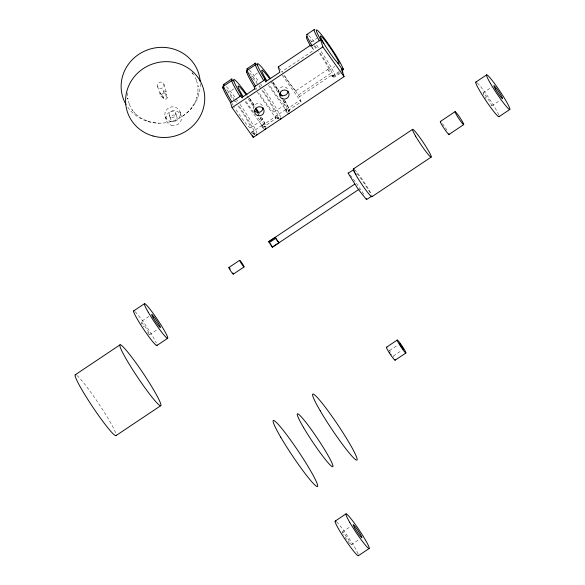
<?xml version="1.0" encoding="UTF-8"?>
<svg xmlns="http://www.w3.org/2000/svg" width="585" height="585" viewBox="0 0 585 585"><rect width="100%" height="100%" fill="white"/><g stroke="black" fill="none" stroke-linecap="round" stroke-linejoin="round"><path stroke-width="0.44" stroke-dasharray="2.92 2.19" d="M127.749 92.913L127.852 99.062L127.757 98.141L129.585 105.344L129.248 104.474L132.561 110.572L132.027 109.848L136.188 114.645L135.603 114.053L140.422 117.834L148.254 121.461L147.698 121.3L153.46 122.682L159.091 123.186M261.992 125.409L252.15 131.991M285.677 109.563L275.835 116.144M182.71 116.159L187.96 111.91L191.668 107.808L191.31 108.254L195.288 101.973L194.959 102.594L197.057 97.446L196.801 98.2L198.052 92.854L197.905 93.702L198.023 85.776L198.118 86.697L196.289 79.494L196.626 80.364L194.169 75.531M227.294 93.264L233.773 88.935M250.987 77.417L257.458 73.088M311.235 42.113L316.938 38.303M312.317 47.422A16.694 1.558 56.2 0 0 313.882 50.164L281.758 71.648A16.694 1.558 56.2 0 0 282.138 72.291M283.842 75.048A16.694 1.558 56.2 0 0 295.535 90.982L327.658 69.498A16.694 1.558 56.2 0 0 327.52 66.273A16.694 1.558 56.2 0 0 318.13 51.436M329.048 70.339L334.752 66.522M295.535 90.982L298.387 94.989L330.51 73.513L331.673 75.655A23.853 2.23 56.2 0 0 319.403 52.05M250.534 127.823L261.327 120.605M274.226 111.976L285.012 104.759M284.844 100.788A28.621 2.669 56.2 0 1 285.999 108.759L286.84 111.45L301.048 101.951L299.418 96.708L331.541 75.224M339.19 71.546L333.231 75.538A25.44 2.377 56.2 0 0 333.406 71.465A25.44 2.377 56.2 0 0 320.653 50.815M339.256 72.62L335.125 75.385A1.587 1.506 -17.3 0 1 332.931 75.026M262.124 125.585L275.016 116.956L275.93 118.411L263.148 127.296L244.801 101.263M268.486 85.417L285.809 109.739L300.025 100.24L301.048 101.951M148.846 316.456L140.934 321.75A7.788 0.724 56.2 0 1 147.639 330.547A7.788 0.724 56.2 0 1 147.544 332.616M483.086 92.927L491.714 87.158M149.628 334.678L158.257 328.902M491.78 105.856L500.409 100.079M389.632 350.488L397.544 345.194M393.361 356.031L401.273 350.737M342.437 531.941L350.356 526.646M345.033 537.045A7.788 0.724 56.2 0 0 351.124 544.876L359.044 539.575M340.28 73.344L334.072 77.059M332.455 75.904L333.084 75.626L332.083 75.94M331.783 75.831L333.881 77.037M333.75 77.023L334.203 77.066M278.665 119.018L275.257 116.071M254.548 134.616L251.572 131.91M276.99 117.804L277.444 118.199M253.305 133.651L253.758 134.045M191.917 72.533L193.84 74.99L193.306 74.266M350.247 175.149L354.854 181.167A29.016 2.706 56.2 0 1 358.217 185.891L364.024 194.615M356.872 173.328L360.119 177.65A29.016 2.706 56.2 0 1 363.482 182.374L370.941 193.832M192.392 73.037L192.918 73.747M311.088 46.237L313.882 50.164M327.658 69.498L330.51 73.513M278.965 67.721L281.29 70.99M282.175 75.18L300.025 100.24M257.173 91.903L275.016 116.956M167.222 97.71L164.071 93.293L163.332 90.909L166.476 95.326L167.222 97.71A3.342 3.174 -17.3 0 1 164.326 99.647L161.175 95.223L160.436 92.847L163.581 97.264L164.326 99.647M298.387 94.989L299.418 96.708M285.809 109.739L286.818 111.406M272.581 81.542L279.177 91.443M249.415 98.134L255.001 106.521M259.118 113.146L259.535 113.841M284.412 100.02L288.054 106.792L289.67 111.062M261.458 117.146L264.778 123.508L266.021 127.208M276.047 118.667L275.206 115.976A28.621 2.669 56.2 0 0 277.056 113.629A28.621 2.669 56.2 0 0 262.57 89.885M263.148 127.296L262.314 124.605A28.621 2.669 56.2 0 0 261.941 118.024M252.208 134.038L251.521 131.822A28.621 2.669 56.2 0 0 253.371 129.468A28.621 2.669 56.2 0 0 238.877 105.724M179.968 111.757L181.291 116.005M175.749 113.176L176.962 117.08M169.416 115.296L170.637 119.208M157.54 86.331L160.319 95.231M165.087 116.371L166.418 120.627M163.873 84.203L166.593 92.942M200.282 83.757A39.751 37.74 -17.3 0 1 172.407 121.153A39.751 37.74 -17.3 0 1 127.808 107.267M161.175 95.223A3.342 3.174 -17.3 0 1 164.071 93.293M163.332 90.909A3.342 3.174 -17.3 0 1 166.476 95.326M163.581 97.264A3.342 3.174 -17.3 0 1 160.436 92.847M354.517 169.599A16.694 1.558 56.2 0 1 363.885 181.818A16.694 1.558 56.2 0 1 371.738 195.295M76.986 375.519A36.606 3.415 56.2 0 1 99.377 404.637A36.606 3.415 56.2 0 1 116.137 434.589M388.893 349.83A7.788 0.724 56.2 0 1 390.436 351.958M393.31 356.367A7.788 0.724 56.2 0 1 393.668 356.967M283.396 100.232A20.833 1.945 56.2 0 1 282.321 102.697A20.833 1.945 56.2 0 1 269.078 84.43M272.493 82.719A20.833 1.945 56.2 0 1 278.796 92.269M252.427 78.2A20.833 1.945 56.2 0 1 267.652 98.916A20.833 1.945 56.2 0 1 273.466 111.779A20.833 1.945 56.2 0 1 259.038 92.81M256.844 89.344A20.833 1.945 56.2 0 1 255.828 87.67M295.798 90.807A16.694 1.558 56.2 0 1 284.105 74.873M282.401 72.116A16.694 1.558 56.2 0 1 282.021 71.472M260.259 117.168A20.833 1.945 56.2 0 1 257.641 117.409M253.714 112.408A20.833 1.945 56.2 0 1 245.393 100.269M246.731 95.648A20.833 1.945 56.2 0 1 254.387 106.953M258.292 113.453A20.833 1.945 56.2 0 1 259.053 114.835M238.015 105.775A20.833 1.945 56.2 0 1 250.475 127.866A20.833 1.945 56.2 0 1 234.6 107.486M233.159 105.19A20.833 1.945 56.2 0 1 232.143 103.508M230.139 95.494A20.833 1.945 56.2 0 1 235.945 102.865M314.057 46.039A16.694 1.558 56.2 0 1 316.478 49.162M276.698 115.808A1.967 0.585 -35.5 0 1 275.959 116.123M279.352 118.338A30.208 2.823 56.2 0 1 276.72 115.728M249.473 70.185A30.208 2.823 56.2 0 1 258.899 81.717M260.471 83.882A30.208 2.823 56.2 0 1 262.073 86.141M263.696 88.467A30.208 2.823 56.2 0 1 280.698 117.475M285.816 109.41A1.967 0.629 -35.6 0 1 284.975 110.309M287.506 112.883A30.208 2.823 56.2 0 1 284.88 110.273M270.636 81.257A30.208 2.823 56.2 0 1 278.584 93.183M283.074 100.518A30.208 2.823 56.2 0 1 288.851 112.013M253.005 131.647A1.967 0.585 -35.5 0 1 252.267 131.961M255.118 133.709A30.208 2.823 56.2 0 1 253.034 131.566M226.461 86.712A30.208 2.823 56.2 0 1 238.387 101.98M240.004 104.305A30.208 2.823 56.2 0 1 257.005 133.314M262.131 125.248A1.967 0.629 -35.6 0 1 261.29 126.155M263.82 128.722A30.208 2.823 56.2 0 1 261.195 126.111M248.164 98.85A30.208 2.823 56.2 0 1 254.139 107.837M257.422 113.08A30.208 2.823 56.2 0 1 258.431 114.748M260.281 117.907A30.208 2.823 56.2 0 1 264.946 127.179M249.605 73.008A28.621 2.669 56.2 0 1 256.888 81.937M259.491 85.498A28.621 2.669 56.2 0 1 260.252 86.573M273.356 82.668A28.621 2.669 56.2 0 1 279.045 91.238M226.636 89.615A28.621 2.669 56.2 0 1 233.927 98.763M235.419 100.81A28.621 2.669 56.2 0 1 236.567 102.412M249.671 98.507A28.621 2.669 56.2 0 1 255.352 107.077M308.807 35.641A25.44 2.377 56.2 0 1 314.745 42.654M316.639 45.177A25.44 2.377 56.2 0 1 318.62 47.919M310.035 39.663A23.853 2.23 56.2 0 1 313.026 43.312M314.745 45.564A23.853 2.23 56.2 0 1 316.565 48.036M253.656 109.037A4.768 4.526 -17.3 0 1 262.665 106.024M278.665 92.313A4.768 4.526 -17.3 0 1 287.666 89.3M442.399 123.596A7.788 0.724 56.2 0 1 447.876 131.786M477.258 82.887A20.833 1.945 56.2 0 1 488.936 98.141A20.833 1.945 56.2 0 1 498.742 114.952M483.934 95.084A7.788 0.724 56.2 0 1 484.804 94.536A7.788 0.724 56.2 0 1 490.925 103.699A7.788 0.724 56.2 0 1 490.054 104.247M486.098 98.682A7.788 0.724 56.2 0 1 484.899 96.759M135.106 311.71A20.833 1.945 56.2 0 1 146.243 326.159A20.833 1.945 56.2 0 1 156.261 342.993M143.53 326.854A7.788 0.724 56.2 0 1 143.128 326.211M142.067 324.426A7.788 0.724 56.2 0 1 141.175 322.686M336.609 521.9A20.833 1.945 56.2 0 1 348.287 537.147A20.833 1.945 56.2 0 1 358.093 553.958M342.839 533.227A7.788 0.724 56.2 0 1 346.093 536.109A7.788 0.724 56.2 0 1 351.124 544.876M343.9 535.173A7.788 0.724 56.2 0 1 343.578 534.61M171.427 125.285A7.788 7.4 -17.3 0 0 181.387 116.364A7.788 7.4 -17.3 0 0 168.59 112.788A7.788 7.4 -17.3 0 0 171.427 125.285M170.206 121.373A7.788 7.4 -17.3 0 0 180.165 112.452A7.788 7.4 -17.3 0 0 167.376 108.876A7.788 7.4 -17.3 0 0 170.206 121.373M171.566 117.293A3.342 3.174 -17.3 0 0 175.829 113.475A3.342 3.174 -17.3 0 0 170.352 111.94A3.342 3.174 -17.3 0 0 171.566 117.293M172.78 121.205A3.342 3.174 -17.3 0 0 177.05 117.38A3.342 3.174 -17.3 0 0 171.566 115.845A3.342 3.174 -17.3 0 0 172.78 121.205M159.69 88.328A3.342 3.174 -17.3 0 0 163.961 84.503A3.342 3.174 -17.3 0 0 158.476 82.968A3.342 3.174 -17.3 0 0 159.69 88.328"/><path stroke-width="0.88" d="M272.398 247.214L268.69 241.671L275.403 237.298L275.784 237.678M255.206 89.176L254.855 88.847L241.963 97.468L242.461 97.995M353.757 169.708L348.133 173.167L356.609 186.798A29.016 2.706 56.2 0 0 359.972 191.514L366.546 199.602L371.928 196.099M353.428 169.548L354.876 172.612M341.552 69.578L341.172 70.12M320.383 39.882L311.183 46.222M319.395 40.921L319.41 40.913A25.44 2.377 56.2 0 1 314.862 29.681M223.39 84.591L231.66 79.063M247.075 68.745L255.352 63.217M306.913 34.464L314.255 29.55M265.999 81.959L265.648 81.629L279.864 72.211L278.233 66.968L310.35 45.396L310.701 45.725M241.057 95.011A2.011 0.6 -35.7 0 1 240.077 96.423L231.857 101.856A30.208 2.823 56.2 0 1 224.223 84.73M337.633 62.829L341.377 68.065L344.053 76.642L253.254 137.373L232.07 107.633L322.869 46.902L320.2 38.325L323.871 43.48A16.694 1.558 56.2 0 0 338.971 63.714A16.694 1.558 56.2 0 0 326.298 42.288A16.694 1.558 56.2 0 0 323.849 43.473M133.738 310.876L144.532 303.659M475.89 82.061L486.683 74.843M353.362 168.977L412.586 129.373M440.344 121.512L455.086 111.655M228.867 267.535L239.66 260.318M268.683 241.693L354.824 184.07M269.151 242.746L275.725 238.344L278.877 242.76L272.296 247.162M75.311 374.744L120.049 344.821M233.298 274.131L244.091 266.914A3.978 0.373 56.2 0 0 241.144 261.926A3.978 0.373 56.2 0 0 240.413 261.992A3.978 0.373 56.2 0 0 244.062 266.928M448.98 134.477L463.715 124.62A7.788 0.724 56.2 0 0 458.048 114.945A7.788 0.724 56.2 0 0 456.475 114.843A7.788 0.724 56.2 0 0 463.678 124.627M371.994 196.67L431.211 157.072M156.824 345.545L167.61 338.327M498.976 116.722L509.762 109.512M115.962 435.635L160.699 405.712A36.606 3.415 56.2 0 0 132.824 358.627A36.606 3.415 56.2 0 0 127.603 361.464A36.606 3.415 56.2 0 0 160.699 405.712M386.458 347.256L397.252 340.039M395.094 360.221L405.888 353.011A7.788 0.724 56.2 0 0 400.22 343.329A7.788 0.724 56.2 0 0 398.641 343.227A7.788 0.724 56.2 0 0 405.844 353.011M335.242 521.067L346.035 513.849M358.327 555.735L369.12 548.518M359.248 189.123L272.434 247.17L270.394 243.908M348.163 173.065L348.799 173.504M278.877 242.76L275.725 238.344M278.731 67.399L278.233 66.968M322.869 46.902L344.053 76.642M391.087 354.744L390.743 354.254M355.431 173.533L356.068 174.557M389.851 352.879L389.537 352.36M366.342 198.578L366.539 199.01M310.357 45.484L310.503 45.959A23.853 2.23 56.2 0 1 306.796 36.665M265.656 81.71L264.822 79.048A28.621 2.669 56.2 0 1 257.634 63.648A28.621 2.669 56.2 0 1 270.658 78.814M254.863 88.927L254.036 86.266A28.621 2.669 56.2 0 1 246.556 71.136M241.971 97.556L241.137 94.894A28.621 2.669 56.2 0 1 233.949 79.487A28.621 2.669 56.2 0 1 246.972 94.66M252.735 135.705L253.254 137.373M232.07 107.633L230.344 102.112A28.621 2.669 56.2 0 1 223.156 86.704M125.965 104.408A39.751 37.74 -17.3 0 1 149.563 49.206A39.751 37.74 -17.3 0 1 200.187 81.439M372.023 196.194A16.694 1.558 56.2 0 1 361.113 183.295A16.694 1.558 56.2 0 1 354.093 169.226M116.181 435.094A36.606 3.415 56.2 0 1 92.62 406.831A36.606 3.415 56.2 0 1 75.948 374.824M395.007 359.563A7.788 0.724 56.2 0 1 390.217 354.21A7.788 0.724 56.2 0 1 386.97 347.57M266.621 80.452A20.833 1.945 56.2 0 1 261.809 70.171A20.833 1.945 56.2 0 1 269.385 78.397M279.498 93.403A20.833 1.945 56.2 0 1 280.815 95.589M242.929 96.298A20.833 1.945 56.2 0 1 238.117 86.017A20.833 1.945 56.2 0 1 245.7 94.236M255.462 108.678A20.833 1.945 56.2 0 1 257.429 111.954M320.478 39.29A23.853 2.23 56.2 0 1 319.154 32.043A23.853 2.23 56.2 0 1 336.88 56.906A23.853 2.23 56.2 0 1 341.647 68.986M280.88 118.455A30.208 2.823 56.2 0 1 280.5 118.982M247.908 68.884A30.208 2.823 56.2 0 0 255.543 86.017L263.703 80.562A30.208 2.823 56.2 0 1 256.069 63.429M255.513 86.105A2.011 0.607 -35.5 0 1 254.197 86.375M288.997 113.307A30.208 2.823 56.2 0 1 287.974 113.227M264.742 79.172A2.011 0.6 -35.7 0 1 263.769 80.584M257.188 134.301A30.208 2.823 56.2 0 1 256.508 134.733M231.828 101.944A2.011 0.607 -35.5 0 1 230.512 102.221M265.305 128.415A30.208 2.823 56.2 0 1 264.669 129.278M240.018 96.401A30.208 2.823 56.2 0 1 232.384 79.267M312.054 45.835A25.44 2.377 56.2 0 1 307.885 34.837M342.554 70.77A25.44 2.377 56.2 0 1 341.969 71.758M257.554 65.242A1.587 1.506 -17.3 0 0 255.36 64.891L247.199 70.346A1.587 1.506 -17.3 0 0 246.76 72.46M223.075 88.298A1.587 1.506 -17.3 0 1 223.514 86.185L231.667 80.73A1.587 1.506 -17.3 0 1 233.868 81.081M342.905 68.357A1.587 1.506 -17.3 0 1 342.466 70.471M280.113 92.927A28.621 2.669 56.2 0 1 282.145 96.218M256.427 108.773A28.621 2.669 56.2 0 1 258.46 112.057M263.053 107.764A4.768 4.526 -17.3 0 1 254.131 110.243M288.054 91.041A4.768 4.526 -17.3 0 1 279.359 93.863M448.892 133.811A7.788 0.724 56.2 0 1 444.103 128.466A7.788 0.724 56.2 0 1 440.856 121.819M499.085 116.071A20.833 1.945 56.2 0 1 486.069 100.861A20.833 1.945 56.2 0 1 476.3 82.149M156.941 344.894A20.833 1.945 56.2 0 1 143.925 329.677A20.833 1.945 56.2 0 1 134.148 310.971M232.837 272.968A3.978 0.373 56.2 0 1 232.289 273.144A3.978 0.373 56.2 0 1 229.101 268.252A3.978 0.373 56.2 0 1 230.249 269.012M358.444 555.085A20.833 1.945 56.2 0 1 344.836 538.99A20.833 1.945 56.2 0 1 336.075 521.44M399.709 343.753L403.431 349.296L399.738 343.746M153.051 135.998A39.751 37.74 -17.3 0 0 203.851 90.478A39.751 37.74 -17.3 0 0 138.594 72.226A39.751 37.74 -17.3 0 0 153.051 135.998M415.621 136.159A16.694 1.558 56.2 0 0 431.065 157.124A16.694 1.558 56.2 0 0 419.006 136.371A16.694 1.558 56.2 0 0 415.621 136.159M303.41 427.277A31.802 2.969 56.2 0 0 332.624 466.742A31.802 2.969 56.2 0 0 309.246 426.757A31.802 2.969 56.2 0 0 303.41 427.277M280.749 437.229A39.751 3.715 56.2 0 0 317.267 486.566A39.751 3.715 56.2 0 0 288.039 436.585A39.751 3.715 56.2 0 0 280.749 437.229M320.229 410.824A39.751 3.715 56.2 0 0 356.74 460.161A39.751 3.715 56.2 0 0 327.52 410.18A39.751 3.715 56.2 0 0 320.229 410.824M257.89 115.654A4.768 4.526 -17.3 0 0 263.981 110.192A4.768 4.526 -17.3 0 0 256.15 107.998A4.768 4.526 -17.3 0 0 257.89 115.654M282.891 98.931A4.768 4.526 -17.3 0 0 288.99 93.468A4.768 4.526 -17.3 0 0 281.158 91.282A4.768 4.526 -17.3 0 0 282.891 98.931M490.398 83.37A20.833 1.945 56.2 0 0 509.659 109.519A20.833 1.945 56.2 0 0 494.61 83.633A20.833 1.945 56.2 0 0 490.398 83.37M495.298 88.883A7.788 0.724 56.2 0 0 502.5 98.66A7.788 0.724 56.2 0 0 496.87 88.978A7.788 0.724 56.2 0 0 495.298 88.883M148.246 312.193A20.833 1.945 56.2 0 0 167.507 338.342A20.833 1.945 56.2 0 0 152.466 312.456A20.833 1.945 56.2 0 0 148.246 312.193M153.146 317.706A7.788 0.724 56.2 0 0 160.349 327.483A7.788 0.724 56.2 0 0 154.718 317.801A7.788 0.724 56.2 0 0 153.146 317.706M349.75 522.383A20.833 1.945 56.2 0 0 369.011 548.533A20.833 1.945 56.2 0 0 353.969 522.646A20.833 1.945 56.2 0 0 349.75 522.383M354.649 527.889A7.788 0.724 56.2 0 0 361.852 537.673A7.788 0.724 56.2 0 0 356.228 527.992A7.788 0.724 56.2 0 0 354.649 527.889"/></g></svg>
